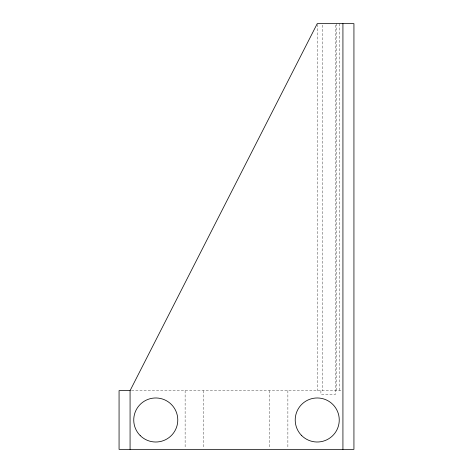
<?xml version="1.0" encoding="UTF-8"?>
<svg xmlns="http://www.w3.org/2000/svg" width="473" height="473" viewBox="0 0 473 473"><rect width="100%" height="100%" fill="white"/><g stroke="black" fill="none" stroke-linecap="round" stroke-linejoin="round"><path stroke-width="0.35" stroke-dasharray="2.37 1.77" d="M131.547 390.633L340.95 390.633M339.253 23.65L339.253 390.633M336.25 23.65L336.25 390.633M335.635 25.128L335.588 394.305L320.907 394.305L320.907 390.633M322.48 25.128L322.48 390.633M317.235 24.389L317.235 390.633M287.88 390.633L287.88 447.884M269.527 390.633L269.527 447.884M203.473 390.633L203.473 447.884M185.12 390.633L185.12 447.884"/><path stroke-width="0.71" d="M130.075 390.633L317.235 23.65L353.934 23.65L353.934 449.35L119.066 449.35L119.066 390.633L130.075 390.633L130.075 449.35M342.925 23.65L342.925 449.35M301.668 435.562A22.018 22.018 0 0 0 338.502 425.688A22.018 22.018 0 0 0 311.536 398.721A22.018 22.018 0 0 0 301.668 435.562M140.191 435.562A22.018 22.018 0 0 0 177.032 425.688A22.018 22.018 0 0 0 150.065 398.721A22.018 22.018 0 0 0 140.191 435.562"/></g></svg>
